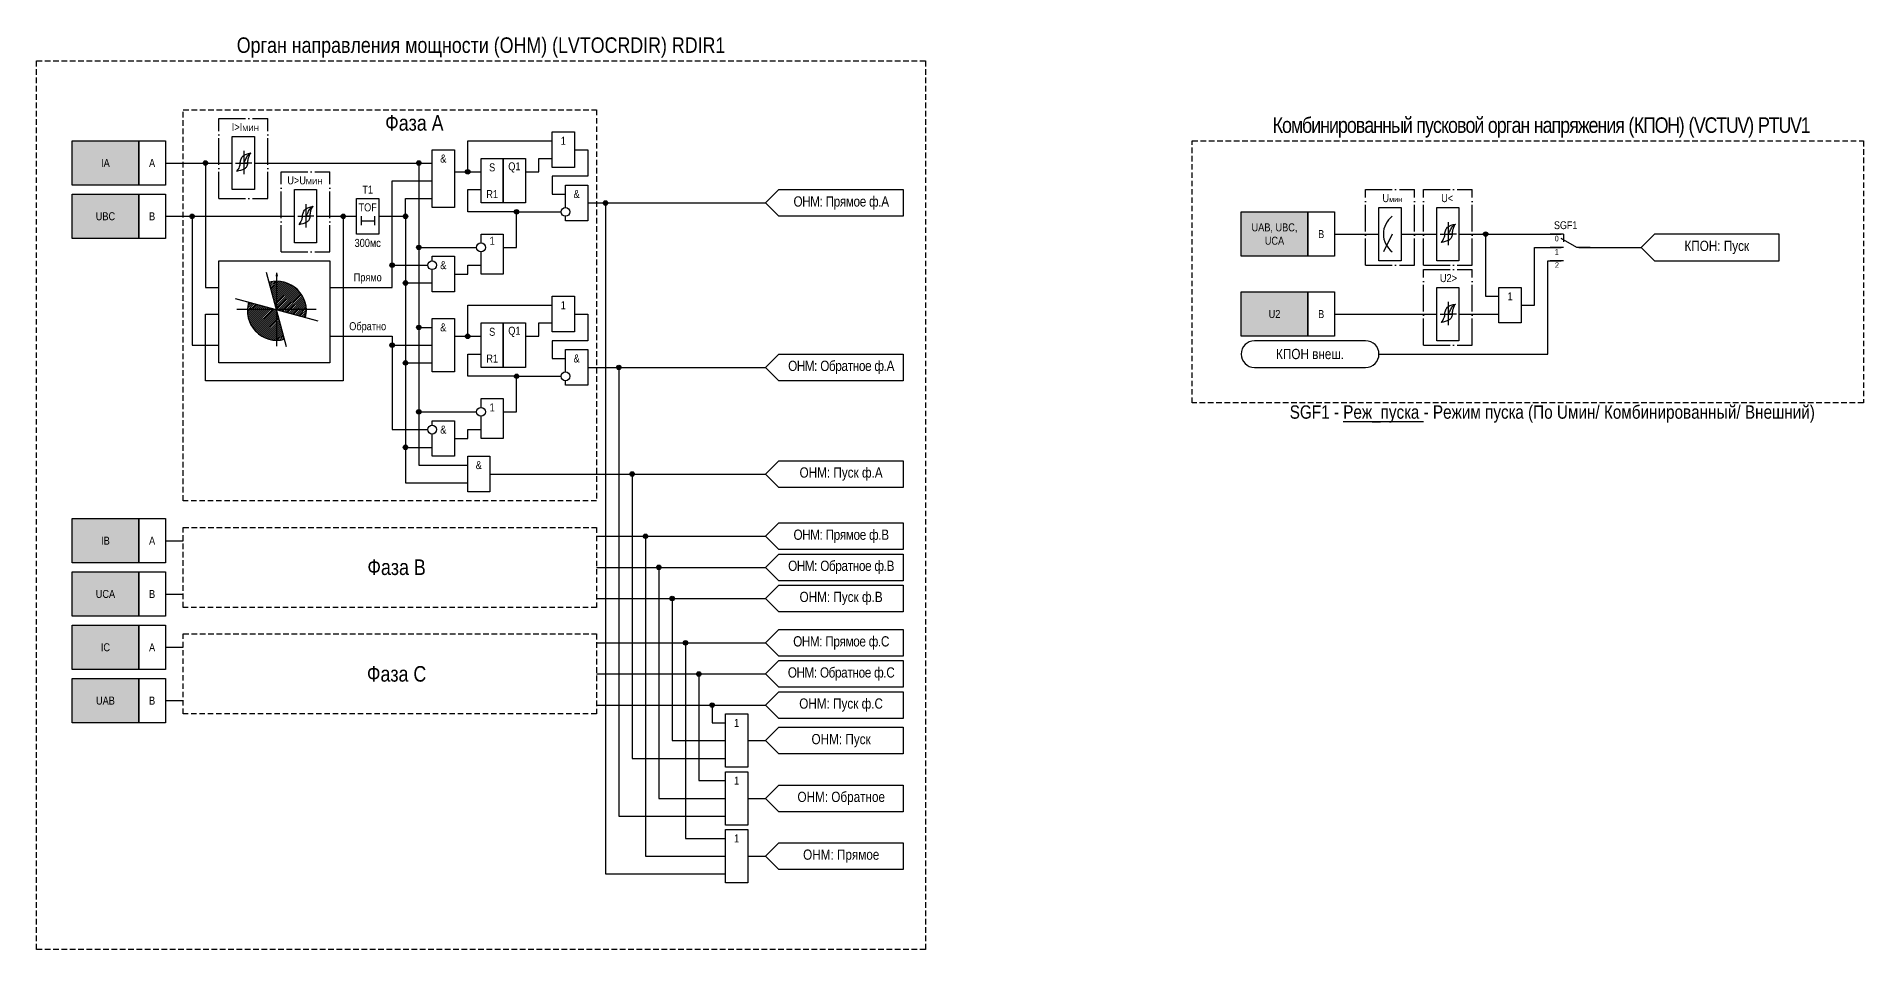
# Model space of a CAD drawing. Header units: millimetres. Extents: x -60 to 2170, y -116 to 657.
# Drawn here: x 1031 to 1442, y 426 to 631.5 of the extents above; entities that cross this region are included whole.
import ezdxf
from ezdxf.enums import TextEntityAlignment as Align

# ---------------------------------------------------------------- set-up
doc = ezdxf.new("R2010")
doc.units = ezdxf.units.MM
doc.linetypes.add('ACAD_ISO04W100', pattern=[30, 24, -3, 0, -3])
doc.linetypes.add('штриховая2', pattern=[0.375, 0.25, -0.125])
doc.layers.add('Основная', color=7, linetype='Continuous')
doc.styles.add('1.8_Gost_RD', font='ARIALN.TTF', dxfattribs={"height": 1.8})
doc.styles.add('2.5_Gost_RD', font='ARIALN.TTF', dxfattribs={"height": 2.5})
doc.styles.add('3.5_Gost_RD', font='ARIALN.TTF', dxfattribs={"height": 3.5})
doc.styles.add('Вывод', font='ARIALN.TTF', dxfattribs={"height": 2.5})
doc.styles.add('Компонент', font='ARIALN.TTF', dxfattribs={"height": 3.5})

# ---------------------------------------------------------------- blocks, each defined once
blk = doc.blocks.new('*U898')
at = {"layer": 'Основная', "linetype": 'ACAD_ISO04W100', "ltscale": 0.25}
for p, q in [((0, 0), (11, 0)), ((0, -18), (0, 0)), ((11, -18), (11, 0)), ((0, -18), (11, -18))]:
    blk.add_line(p, q, dxfattribs=at)
at = {"layer": 'Основная', "style": 'Компонент'}
blk.add_attdef('ОУ', text='', height=3.5, dxfattribs=at).set_placement((11, 0), align=Align.MIDDLE_CENTER)
blk = doc.blocks.new('Точка')
at = {"ltscale": 100}
h = blk.add_hatch(color=256, dxfattribs=at)
h.dxf.hatch_style = 1
edge = h.paths.add_edge_path()
edge.add_arc((0, 0), 0.5, 0, 360)
blk.add_circle((0, 0), 0.5, dxfattribs=at)
blk = doc.blocks.new('*U1028')
at = {"layer": 'Основная', "linetype": 'ACAD_ISO04W100', "ltscale": 0.25}
for p, q in [((0, 0), (11, 0)), ((0, -17), (0, 0)), ((11, -17), (11, 0)), ((0, -17), (11, -17))]:
    blk.add_line(p, q, dxfattribs=at)
at = {"layer": 'Основная', "style": 'Компонент'}
blk.add_attdef('ОУ', text='', height=3.5, dxfattribs=at).set_placement((11, 0), align=Align.MIDDLE_CENTER)
blk = doc.blocks.new('*U892')
at = {"layer": 'Основная', "linetype": 'ACAD_ISO04W100', "ltscale": 0.25}
for p, q in [((0, 0), (11, 0)), ((0, -17), (0, 0)), ((11, -17), (11, 0)), ((0, -17), (11, -17))]:
    blk.add_line(p, q, dxfattribs=at)
at = {"layer": 'Основная', "style": 'Компонент'}
blk.add_attdef('ОУ', text='', height=3.5, dxfattribs=at).set_placement((11, 0), align=Align.MIDDLE_CENTER)
blk = doc.blocks.new('*U958')
at = {"layer": 'Основная', "color": 0}
blk.add_line((0, 0), (7, 4), dxfattribs=at)
at = {"layer": 'Основная', "ltscale": 0.35}
blk.add_line((6, 6), (6, 2.5), dxfattribs=at)
blk = doc.blocks.new('*U985')
at = {"layer": 'Основная', "color": 0}
for p, q in [((-3, 6), (-9, 6)), ((-3, 0), (-9, 0)), ((9, 0), (3, 0))]:
    blk.add_line(p, q, dxfattribs=at)
at = {"layer": 'Основная', "ltscale": 0.25, "xscale": -1}
blk.add_blockref('*U958', (3, 0), dxfattribs=at)
at = {"layer": 'Основная'}
for tag, height, style, p in [('ОУ', 3.5, 'Компонент', (-2, 10)), ('В1', 2.5, 'Вывод', (-14, 6)), ('В2', 2.5, 'Вывод', (-6, 4)), ('В3', 2.5, 'Вывод', (-6, -2))]:
    blk.add_attdef(tag, text='', height=height, dxfattribs=dict(at, style=style)).set_placement(p, align=Align.MIDDLE_CENTER)

msp = doc.modelspace()

# ---------------------------------------------------------------- hatches: boundary and pattern name
at = {"ltscale": 100, "true_color": 0xef8637}
h = msp.add_hatch(color=30, dxfattribs=at)
h.dxf.hatch_style = 1
h.paths.add_polyline_path([(1039, 608), (1054, 608), (1054, 598), (1039, 598)])
h = msp.add_hatch(color=30, dxfattribs=at)
h.dxf.hatch_style = 1
h.paths.add_polyline_path([(1039, 596), (1054, 596), (1054, 586), (1039, 586)])
h = msp.add_hatch(color=30, dxfattribs=at)
h.dxf.hatch_style = 1
h.paths.add_polyline_path([(1302, 592), (1317, 592), (1317, 582), (1302, 582)])
at = {"ltscale": 100}
h = msp.add_hatch(dxfattribs=at)
h.set_pattern_fill('ANSI31', color=256, scale=0.1)
h.paths.add_polyline_path([(1085, 576.38), (1085, 570), (1091.71, 570, 0.405816)])
h.paths.add_polyline_path([(1085, 576.38, 0.062902), (1083.35, 576.15), (1085, 570)])
h.paths.add_polyline_path([(1091.71, 570), (1085, 570), (1091.54, 568.25, 0.066564)])
h = msp.add_hatch(color=256, dxfattribs=at)
h.dxf.hatch_style = 1
h.paths.add_polyline_path([(1085, 578.25), (1084.88, 577.56, -0.305173), (1085, 577.64)])
h.paths.add_polyline_path([(1085, 578.25), (1085, 577.64, -0.305173), (1085.12, 577.56)])
h = msp.add_hatch(dxfattribs=at)
h.set_pattern_fill('ANSI31', color=256, scale=0.1)
h.set_pattern_definition([(45, (-31.53842, 436.0189), (-0.2245064, 0.2245064), [])])
h.paths.add_polyline_path([(1085, 570), (1078.72, 571.68, 0.589149), (1086.79, 563.33)])
at = {"ltscale": 100, "true_color": 0xef8637}
h = msp.add_hatch(color=30, dxfattribs=at)
h.dxf.hatch_style = 1
h.paths.add_polyline_path([(1302, 574), (1317, 574), (1317, 564), (1302, 564)])
h = msp.add_hatch(color=30, dxfattribs=at)
h.dxf.hatch_style = 1
h.paths.add_polyline_path([(1039, 523), (1054, 523), (1054, 513), (1039, 513)])
h = msp.add_hatch(color=30, dxfattribs=at)
h.dxf.hatch_style = 1
h.paths.add_polyline_path([(1039, 511), (1054, 511), (1054, 501), (1039, 501)])
h = msp.add_hatch(color=30, dxfattribs=at)
h.dxf.hatch_style = 1
h.paths.add_polyline_path([(1039, 499), (1054, 499), (1054, 489), (1039, 489)])
h = msp.add_hatch(color=30, dxfattribs=at)
h.dxf.hatch_style = 1
h.paths.add_polyline_path([(1039, 487), (1054, 487), (1054, 477), (1039, 477)])

# ---------------------------------------------------------------- linework, layer by layer
for p, q in [((1077.6, 605.72), (1077.6, 600.52)), ((1091.6, 593.72), (1091.6, 588.52)), ((1348.6, 589.72), (1348.6, 584.52)), ((1348.6, 571.72), (1348.6, 566.52))]:
    msp.add_line(p, q)
at = {"color": 7, "ltscale": 100}
for p, q in [((1075.79, 603), (1077.6, 603)), ((1076.81, 603), (1078.49, 603)), ((1079.42, 603), (1077.6, 603)), ((1089.79, 591), (1091.6, 591)), ((1090.81, 591), (1092.49, 591)), ((1093.42, 591), (1091.6, 591)), ((1336, 587), (1334, 583)), ((1346.79, 587), (1348.6, 587)), ((1347.81, 587), (1349.49, 587)), ((1350.42, 587), (1348.6, 587)), ((1346.79, 569), (1348.6, 569)), ((1347.81, 569), (1349.49, 569)), ((1350.42, 569), (1348.6, 569))]:
    msp.add_line(p, q, dxfattribs=at)
at = {"ltscale": 100}
for p, q in [((1374.5, 581), (1371.5, 581)), ((1087.25, 561.61), (1082.75, 578.39)), ((1085, 578.25), (1084.88, 577.56)), ((1085, 578.25), (1085, 561.75)), ((1085, 578.25), (1085.12, 577.56)), ((1076.27, 572.34), (1093.73, 567.66)), ((1093.94, 570), (1076.06, 570)), ((1157, 519), (1195, 519)), ((1157, 512), (1195, 512)), ((1157, 505), (1195, 505)), ((1157, 495), (1195, 495)), ((1157, 488), (1195, 488)), ((1157, 481), (1195, 481))]:
    msp.add_line(p, q, dxfattribs=at)
at = {"color": 7, "linetype": 'штриховая2', "ltscale": 5}
msp.add_lwpolyline([(1031, 626), (1231, 626), (1231, 426), (1031, 426)], close=True, dxfattribs=at)
at = {"color": 251, "linetype": 'штриховая2', "ltscale": 5, "true_color": 0x58595b}
for points in [[(1064, 615), (1157, 615), (1157, 527), (1064, 527)], [(1064, 521), (1157, 521), (1157, 503), (1064, 503)], [(1064, 497), (1157, 497), (1157, 479), (1064, 479)]]:
    msp.add_lwpolyline(points, close=True, dxfattribs=at)
at = {"ltscale": 100}
for points in [[(1075, 609), (1080, 609), (1080, 597), (1075, 597)], [(1147, 610), (1152, 610), (1152, 602), (1147, 602)], [(1039, 608), (1054, 608), (1054, 598), (1039, 598)], [(1054, 608), (1060, 608), (1060, 598), (1054, 598)], [(1120, 606), (1125, 606), (1125, 593), (1120, 593)], [(1131, 604), (1136, 604), (1136, 594), (1131, 594)], [(1136, 604), (1141, 604), (1141, 594), (1136, 594)], [(1039, 596), (1054, 596), (1054, 586), (1039, 586)], [(1054, 596), (1060, 596), (1060, 586), (1054, 586)], [(1089, 597), (1094, 597), (1094, 585), (1089, 585)], [(1198, 597), (1226, 597), (1226, 591), (1198, 591), (1195, 594)], [(1103, 595), (1108, 595), (1108, 587), (1103, 587)], [(1302, 592), (1317, 592), (1317, 582), (1302, 582)], [(1317, 592), (1323, 592), (1323, 582), (1317, 582)], [(1333, 593), (1338, 593), (1338, 581), (1333, 581)], [(1346, 593), (1351, 593), (1351, 581), (1346, 581)], [(1395, 587), (1392, 584), (1395, 581), (1423, 581), (1423, 587)], [(1072, 581), (1097, 581), (1097, 558), (1072, 558)], [(1147, 573), (1152, 573), (1152, 565), (1147, 565)], [(1302, 574), (1317, 574), (1317, 564), (1302, 564)], [(1317, 574), (1323, 574), (1323, 564), (1317, 564)], [(1346, 575), (1351, 575), (1351, 563), (1346, 563)], [(1360, 575), (1365, 575), (1365, 567), (1360, 567)], [(1120, 568), (1125, 568), (1125, 556), (1120, 556)], [(1131, 567), (1136, 567), (1136, 557), (1131, 557)], [(1136, 567), (1141, 567), (1141, 557), (1136, 557)], [(1198, 560), (1226, 560), (1226, 554), (1198, 554), (1195, 557)], [(1198, 536), (1226, 536), (1226, 530), (1198, 530), (1195, 533)], [(1039, 523), (1054, 523), (1054, 513), (1039, 513)], [(1054, 523), (1060, 523), (1060, 513), (1054, 513)], [(1198, 522), (1226, 522), (1226, 516), (1198, 516), (1195, 519)], [(1198, 515), (1226, 515), (1226, 509), (1198, 509), (1195, 512)], [(1039, 511), (1054, 511), (1054, 501), (1039, 501)], [(1054, 511), (1060, 511), (1060, 501), (1054, 501)], [(1198, 508), (1226, 508), (1226, 502), (1198, 502), (1195, 505)], [(1039, 499), (1054, 499), (1054, 489), (1039, 489)], [(1054, 499), (1060, 499), (1060, 489), (1054, 489)], [(1198, 498), (1226, 498), (1226, 492), (1198, 492), (1195, 495)], [(1198, 491), (1226, 491), (1226, 485), (1198, 485), (1195, 488)], [(1039, 487), (1054, 487), (1054, 477), (1039, 477)], [(1054, 487), (1060, 487), (1060, 477), (1054, 477)], [(1198, 484), (1226, 484), (1226, 478), (1198, 478), (1195, 481)], [(1186, 479), (1191, 479), (1191, 467), (1186, 467)], [(1198, 476), (1226, 476), (1226, 470), (1198, 470), (1195, 473)], [(1186, 466), (1191, 466), (1191, 454), (1186, 454)], [(1198, 463), (1226, 463), (1226, 457), (1198, 457), (1195, 460)], [(1186, 453), (1191, 453), (1191, 441), (1186, 441)], [(1198, 450), (1226, 450), (1226, 444), (1198, 444), (1195, 447)]]:
    msp.add_lwpolyline(points, close=True, dxfattribs=at)
for points in [[(1125, 601), (1128, 601), (1128, 608), (1147, 608)], [(1152, 606), (1155, 606), (1155, 600), (1147, 600), (1147, 596), (1150, 596)], [(1060, 603), (1075, 603)], [(1060, 603), (1069, 603), (1069, 575), (1072, 575)], [(1080, 603), (1120, 603)], [(1080, 603), (1117, 603), (1117, 584), (1130, 584)], [(1080, 603), (1117, 603), (1117, 566), (1120, 566)], [(1080, 603), (1117, 603), (1117, 535), (1128, 535)], [(1080, 603), (1117, 603), (1117, 547), (1130, 547)], [(1125, 601), (1131, 601)], [(1141, 601), (1144, 601), (1144, 604), (1147, 604)], [(1097, 575), (1111, 575), (1111, 599), (1120, 599)], [(1136, 584), (1139, 584), (1139, 592), (1128, 592), (1128, 597), (1131, 597)], [(1150, 593), (1150, 598), (1155, 598), (1155, 590), (1150, 590), (1150, 591)], [(1108, 591), (1114, 591), (1114, 595), (1120, 595)], [(1136, 584), (1139, 584), (1139, 592), (1149, 592)], [(1155, 594), (1195, 594)], [(1155, 594), (1159, 594), (1159, 443), (1186, 443)], [(1060, 591), (1089, 591)], [(1060, 591), (1066, 591), (1066, 562), (1072, 562)], [(1094, 591), (1100, 591), (1100, 554), (1069, 554), (1069, 569), (1072, 569)], [(1094, 591), (1103, 591)], [(1104, 591), (1104, 589)], [(1104, 590), (1107, 590)], [(1107, 591), (1107, 589)], [(1108, 591), (1114, 591), (1114, 576), (1120, 576)], [(1108, 591), (1114, 591), (1114, 558), (1120, 558)], [(1108, 591), (1114, 591), (1114, 539), (1120, 539)], [(1108, 591), (1114, 591), (1114, 531), (1128, 531)], [(1131, 586), (1131, 587), (1136, 587), (1136, 578), (1131, 578), (1131, 583)], [(1131, 585), (1131, 586)], [(1323, 587), (1333, 587)], [(1338, 587), (1346, 587)], [(1351, 587), (1357, 587), (1357, 573), (1360, 573)], [(1351, 587), (1374, 587)], [(1365, 571), (1368, 571), (1368, 584), (1374, 584)], [(1378, 584), (1392, 584)], [(1097, 575), (1111, 575), (1111, 580), (1119, 580)], [(1120, 581), (1120, 582), (1125, 582), (1125, 574), (1120, 574), (1120, 579)], [(1125, 578), (1128, 578), (1128, 580), (1131, 580)], [(1333, 560), (1371, 560), (1371, 581), (1374, 581)], [(1075.69, 572.49), (1094.31, 567.51)], [(1125, 564), (1128, 564), (1128, 571), (1147, 571)], [(1152, 569), (1155, 569), (1155, 563), (1147, 563), (1147, 559), (1150, 559)], [(1323, 569), (1346, 569)], [(1351, 569), (1360, 569)], [(1097, 564), (1111, 564), (1111, 543), (1119, 543)], [(1097, 564), (1111, 564), (1111, 562), (1120, 562)], [(1125, 564), (1131, 564)], [(1141, 564), (1144, 564), (1144, 567), (1147, 567)], [(1136, 547), (1139, 547), (1139, 555), (1128, 555), (1128, 560), (1131, 560)], [(1150, 556), (1150, 561), (1155, 561), (1155, 553), (1150, 553), (1150, 554)], [(1136, 547), (1139, 547), (1139, 555), (1149, 555)], [(1155, 557), (1195, 557)], [(1155, 557), (1162, 557), (1162, 456), (1186, 456)], [(1131, 548), (1131, 550)], [(1131, 549), (1131, 550), (1136, 550), (1136, 541), (1131, 541), (1131, 546)], [(1120, 544), (1120, 545), (1125, 545), (1125, 537), (1120, 537), (1120, 542)], [(1125, 541), (1128, 541), (1128, 543), (1131, 543)], [(1133, 533), (1195, 533)], [(1133, 533), (1165, 533), (1165, 469), (1186, 469)], [(1060, 518), (1064, 518)], [(1157, 519), (1168, 519), (1168, 447), (1186, 447)], [(1157, 512), (1171, 512), (1171, 460), (1186, 460)], [(1060, 506), (1064, 506)], [(1157, 505), (1174, 505), (1174, 473), (1186, 473)], [(1060, 494), (1064, 494)], [(1157, 495), (1177, 495), (1177, 451), (1186, 451)], [(1157, 488), (1180, 488), (1180, 464), (1186, 464)], [(1060, 482), (1064, 482)], [(1157, 481), (1183, 481), (1183, 477), (1186, 477)], [(1191, 473), (1195, 473)], [(1191, 460), (1195, 460)], [(1191, 447), (1195, 447)]]:
    msp.add_lwpolyline(points, dxfattribs=at)
at = {"linetype": 'штриховая2', "ltscale": 5}
msp.add_lwpolyline([(1291, 608), (1442, 608), (1442, 549), (1291, 549)], close=True, dxfattribs=at)
at = {"ltscale": 100}
msp.add_lwpolyline([(1305, 557), (1330, 557, 1), (1330, 563), (1305, 563, 1)], format="xyb", close=True, dxfattribs=at)
at = {"color": 7, "ltscale": 100}
msp.add_lwpolyline([(1128, 537), (1133, 537), (1133, 529), (1128, 529)], close=True, dxfattribs=at)
at = {"ltscale": 100}
for centre in [(1150, 592), (1131, 584), (1120, 580), (1150, 555), (1131, 547), (1120, 543)]:
    msp.add_circle(centre, 1, dxfattribs=at)
at = {"color": 7, "ltscale": 100}
msp.add_arc((1339, 587), 5, 126.8699, 233.1301, dxfattribs=at)
at = {"ltscale": 100}
for centre, radius, start, end in [((1085.07, 569.74), 6.64, 347.0177, 105), ((1085, 577.51), 0.132, 22.3663, 158.1325), ((1085.07, 569.74), 6.64, 162.9823, 285)]:
    msp.add_arc(centre, radius, start, end, dxfattribs=at)
for points in [[(1076.8, 602.92), (1076.95, 603.71), (1077.44, 604.54), (1079.2, 605.26)], [(1077.6, 603), (1078, 603.72), (1078.47, 604.6), (1079.2, 605.26)], [(1078.48, 602.92), (1078.6, 603.71), (1078.81, 604.54), (1079.2, 605.26)], [(1076.8, 602.92), (1076.6, 602.13), (1076, 601.12)], [(1078.48, 602.92), (1078.25, 602.13), (1077.76, 601.67), (1076, 601.12)], [(1090.8, 590.92), (1090.95, 591.71), (1091.44, 592.54), (1093.2, 593.26)], [(1091.6, 591), (1092, 591.72), (1092.47, 592.6), (1093.2, 593.26)], [(1092.48, 590.92), (1092.6, 591.71), (1092.81, 592.54), (1093.2, 593.26)], [(1090.8, 590.92), (1090.6, 590.13), (1090, 589.12)], [(1092.48, 590.92), (1092.25, 590.13), (1091.76, 589.67), (1090, 589.12)], [(1347.8, 586.92), (1347.95, 587.71), (1348.44, 588.54), (1350.2, 589.26)], [(1348.6, 587), (1349, 587.72), (1349.47, 588.6), (1350.2, 589.26)], [(1349.48, 586.92), (1349.6, 587.71), (1349.81, 588.54), (1350.2, 589.26)], [(1347.8, 586.92), (1347.6, 586.13), (1347, 585.12)], [(1349.48, 586.92), (1349.25, 586.13), (1348.76, 585.67), (1347, 585.12)], [(1347.8, 568.92), (1347.6, 568.13), (1347, 567.12)], [(1349.48, 568.92), (1349.25, 568.13), (1348.76, 567.67), (1347, 567.12)], [(1347.8, 568.92), (1347.95, 569.71), (1348.44, 570.54), (1350.2, 571.26)], [(1348.6, 569), (1349, 569.72), (1349.47, 570.6), (1350.2, 571.26)], [(1349.48, 568.92), (1349.6, 569.71), (1349.81, 570.54), (1350.2, 571.26)]]:
    msp.add_spline(points, degree=3)

# ---------------------------------------------------------------- block references
for p in [(1069, 603), (1117, 603), (1128, 601), (1139, 592), (1159, 594), (1066, 591), (1100, 591), (1114, 591), (1117, 584), (1111, 580), (1114, 576), (1117, 566), (1128, 564), (1111, 562), (1114, 558), (1139, 555), (1162, 557), (1117, 547), (1114, 539), (1165, 533), (1168, 519), (1171, 512), (1174, 505), (1177, 495), (1180, 488), (1183, 481)]:
    msp.add_blockref('Точка', p, dxfattribs=at)
at = {"color": 3, "ltscale": 100}
msp.add_blockref('Точка', (1357, 587), dxfattribs=at)
at = {"layer": 'Основная', "ltscale": 0.25}
for name, p in [('*U898', (1072, 613)), ('*U898', (1086, 601)), ('*U892', (1330, 597)), ('*U1028', (1343, 597)), ('*U892', (1343, 579))]:
    msp.add_blockref(name, p, dxfattribs=at)
ref = msp.add_blockref('*U985', (1376, 584), dxfattribs=dict(at, xscale=0.5, yscale=0.5, zscale=0.5))
ref.add_attrib('ОУ', 'SGF1', dxfattribs={"height": 1.75, "style": 'Компонент'}).set_placement((1375, 589), align=Align.MIDDLE_CENTER)
ref.add_attrib('В2', '0', dxfattribs={"height": 1.25, "style": 'Вывод'}).set_placement((1373, 586), align=Align.MIDDLE_CENTER)
ref.add_attrib('В3', '1', dxfattribs={"height": 1.25, "style": 'Вывод'}).set_placement((1373, 583), align=Align.MIDDLE_CENTER)

# ---------------------------------------------------------------- texts
at = {"color": 30, "ltscale": 100, "attachment_point": 5, "style": '3.5_Gost_RD'}
for s, insert, char_height, width in [('\\pt171.5;Орган направления мощности (ОНМ) (LVTOCRDIR) {\\C6;RDIR1}', (1131, 629), 3.5, 200), ('{\\T0.9;Комбинированный пусковой орган напряжения (КПОН) (VCTUV) \\C6;PTUV1}', (1369.5, 611), 3.5, 145), ('SGF1 - {\\LРеж_пуска} - Режим пуска (По Uмин/ Комбинированный/ Внешний)', (1372, 546.5), 3, 140)]:
    msp.add_mtext(s, dxfattribs=dict(at, insert=insert, char_height=char_height, width=width))
at = {"color": 251, "linetype": 'штриховая2', "ltscale": 5, "true_color": 0x58595b, "insert": (1116, 612), "char_height": 3.5, "width": 104, "attachment_point": 5, "style": '3.5_Gost_RD'}
msp.add_mtext('Фаза А', dxfattribs=at)
at = {"color": 7, "ltscale": 100, "char_height": 1.8, "attachment_point": 1, "style": '1.8_Gost_RD'}
for s, width, insert in [('\\pi2.35368; I>I{\\H0.66667x;МИН}', 11, (1072, 612)), ('\\pi1.4162;U>U{\\H0.66667x;МИН}', 12.5944, (1086, 600)), ('\\pi2.78586;U{\\H0.66667x;мин}', 11, (1331, 596)), ('U<', 4, (1347, 596)), ('\\pi3.7178;U2>', 11, (1343, 578))]:
    msp.add_mtext_dynamic_manual_height_columns(s, width=width, gutter_width=17.5, heights=[0], dxfattribs=dict(at, insert=insert))
at = {"ltscale": 100, "attachment_point": 5}
for s, insert, char_height, width, style in [('1', (1149.5, 608), 1.8, 5, '2.5_Gost_RD'), ('&', (1122.5, 604), 1.8, 5, '2.5_Gost_RD'), ('IA', (1046.5, 603), 1.8, 15, '1.8_Gost_RD'), ('А', (1057, 603), 1.8, 6, '1.8_Gost_RD'), ('S', (1133.5, 602), 1.8, 5, '2.5_Gost_RD'), ('Q1', (1138.5, 602), 1.8, 5, '2.5_Gost_RD'), ('T1', (1105.5, 597), 1.8, 5, '2.5_Gost_RD'), ('R1', (1133.5, 596), 1.8, 5, '2.5_Gost_RD'), ('&', (1152.5, 596), 1.8, 5, '2.5_Gost_RD'), ('UBC', (1046.5, 591), 1.8, 15, '1.8_Gost_RD'), ('В', (1057, 591), 1.8, 6, '1.8_Gost_RD'), ('TOF', (1105.5, 593), 1.8, 5, '2.5_Gost_RD'), ('{\\T0.95;ОНМ: Прямое ф.А}', (1212, 594), 2.3, 28, '2.5_Gost_RD'), ('UAB, UBC, ^JUCA ', (1309.5, 587), 1.8, 15, '1.8_Gost_RD'), ('В ', (1320, 587), 1.8, 6, '1.8_Gost_RD'), ('300мс', (1105.5, 585), 1.8, 5, '2.5_Gost_RD'), ('1', (1133.5, 585.5), 1.8, 5, '2.5_Gost_RD'), ('КПОН: Пуск', (1409, 584), 2.3, 28, '2.5_Gost_RD'), ('&', (1122.5, 580), 1.8, 5, '2.5_Gost_RD'), ('Прямо', (1105.5, 577), 1.8, 11, '2.5_Gost_RD'), ('1', (1149.5, 571), 1.8, 5, '2.5_Gost_RD'), ('1', (1362.5, 573), 1.8, 5, '2.5_Gost_RD'), ('Обратно', (1105.5, 566), 1.8, 11, '2.5_Gost_RD'), ('U2', (1309.5, 569), 1.8, 15, '1.8_Gost_RD'), ('В ', (1320, 569), 1.8, 6, '1.8_Gost_RD'), ('&', (1122.5, 566), 1.8, 5, '2.5_Gost_RD'), ('S', (1133.5, 565), 1.8, 5, '2.5_Gost_RD'), ('Q1', (1138.5, 565), 1.8, 5, '2.5_Gost_RD'), ('R1', (1133.5, 559), 1.8, 5, '2.5_Gost_RD'), ('&', (1152.5, 559), 1.8, 5, '2.5_Gost_RD'), ('КПОН внеш.', (1317.5, 560), 2.3, 31, '2.5_Gost_RD'), ('{\\T0.95;ОНМ: Обратное ф.А}', (1212, 557), 2.3, 28, '2.5_Gost_RD'), ('1', (1133.5, 548), 1.8, 5, '2.5_Gost_RD'), ('&', (1122.5, 543), 1.8, 5, '2.5_Gost_RD'), ('ОНМ: Пуск ф.А ', (1212, 533), 2.3, 28, '2.5_Gost_RD'), ('IВ', (1046.5, 518), 1.8, 15, '1.8_Gost_RD'), ('А', (1057, 518), 1.8, 6, '1.8_Gost_RD'), ('{\\T0.95;ОНМ: Прямое ф.В}', (1212, 519), 2.3, 28, '2.5_Gost_RD'), ('{\\T0.95;ОНМ: Обратное ф.В}', (1212, 512), 2.3, 28, '2.5_Gost_RD'), ('UCA', (1046.5, 506), 1.8, 15, '1.8_Gost_RD'), ('В ', (1057, 506), 1.8, 6, '1.8_Gost_RD'), ('ОНМ: Пуск ф.В', (1212, 505), 2.3, 28, '2.5_Gost_RD'), ('IС', (1046.5, 494), 1.8, 15, '1.8_Gost_RD'), ('А', (1057, 494), 1.8, 6, '1.8_Gost_RD'), ('{\\T0.95;ОНМ: Прямое ф.С}', (1212, 495), 2.3, 28, '2.5_Gost_RD'), ('{\\T0.95;ОНМ: Обратное ф.С}', (1212, 488), 2.3, 28, '2.5_Gost_RD'), ('UAB', (1046.5, 482), 1.8, 15, '1.8_Gost_RD'), ('В', (1057, 482), 1.8, 6, '1.8_Gost_RD'), ('ОНМ: Пуск ф.С', (1212, 481), 2.3, 28, '2.5_Gost_RD'), ('1', (1188.5, 477), 1.8, 5, '2.5_Gost_RD'), ('ОНМ: Пуск', (1212, 473), 2.3, 27.874, '2.5_Gost_RD'), ('1', (1188.5, 464), 1.8, 5, '2.5_Gost_RD'), ('ОНМ: Обратное', (1212.03, 460), 2.3, 27.937, '2.5_Gost_RD'), ('1', (1188.5, 451), 1.8, 5, '2.5_Gost_RD'), ('ОНМ: Прямое', (1212.03, 447), 2.3, 27.937, '2.5_Gost_RD')]:
    msp.add_mtext(s, dxfattribs=dict(at, insert=insert, char_height=char_height, width=width, style=style))
at = {"ltscale": 100, "insert": (1372.59, 580.66), "char_height": 1.25, "attachment_point": 1, "style": '3.5_Gost_RD'}
msp.add_mtext_dynamic_manual_height_columns('2', width=2, gutter_width=17.5, heights=[0], dxfattribs=at)
at = {"color": 7, "ltscale": 100, "insert": (1130.5, 535), "char_height": 1.8, "width": 5, "attachment_point": 5, "style": '2.5_Gost_RD'}
msp.add_mtext('&', dxfattribs=at)
at = {"color": 251, "ltscale": 100, "true_color": 0x58595b, "char_height": 3.5, "width": 96, "attachment_point": 5, "style": '3.5_Gost_RD'}
for s, insert in [('Фаза В', (1112, 512)), ('Фаза С', (1112, 488))]:
    msp.add_mtext(s, dxfattribs=dict(at, insert=insert))

doc.saveas('drawing.dxf')
